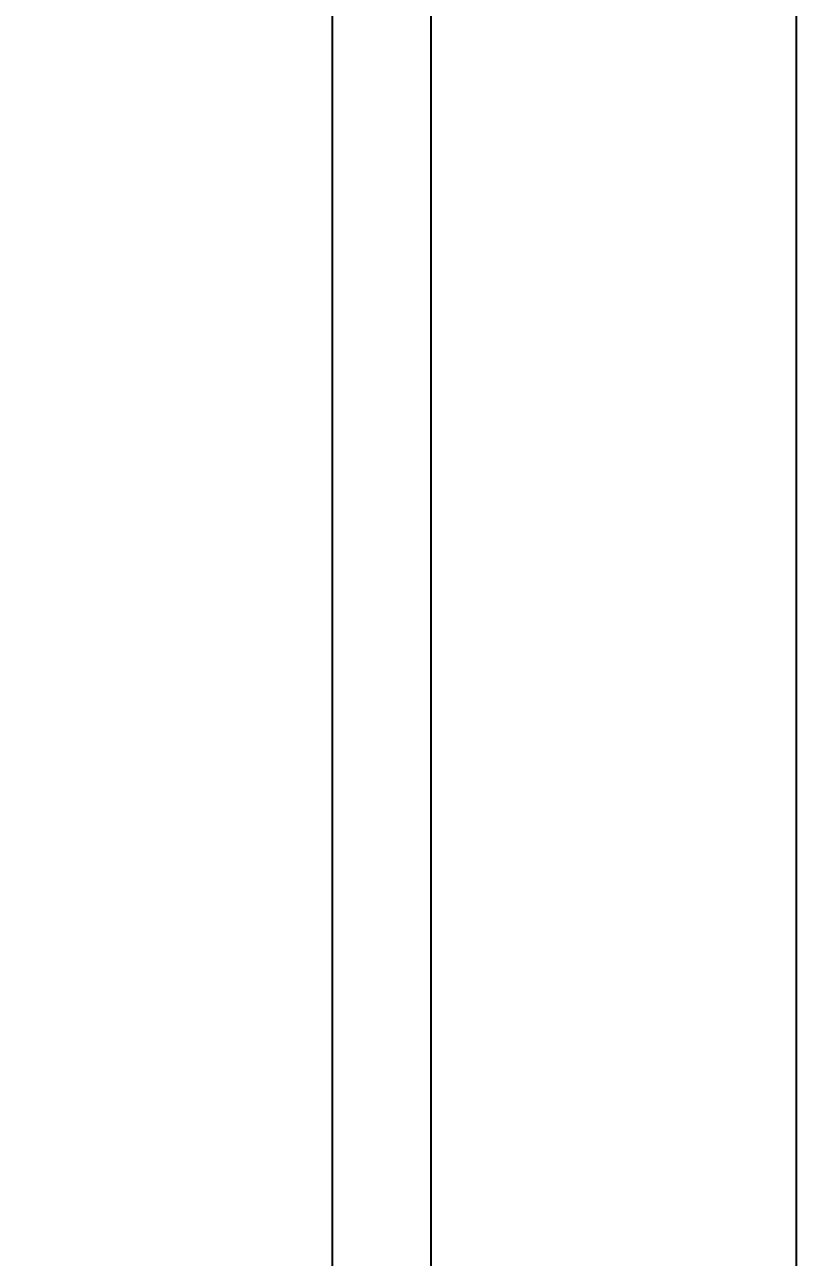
# Model space of a CAD drawing. Header units: millimetres. Extents: x -16130 to 36813, y -8099 to 27484.
# Drawn here: x 16992 to 17515, y 19077 to 19912 of the extents above; entities that cross this region are included whole.
import ezdxf

# ---------------------------------------------------------------- set-up
doc = ezdxf.new("R2010")
doc.units = ezdxf.units.MM
doc.header["$LTSCALE"] = 6
doc.header["$PDMODE"] = 99
doc.header["$PDSIZE"] = 1
doc.layers.add('08_DIM', color=3, linetype='Continuous', lineweight=13)
doc.styles.add('KSS_TXT', font='txt.shx', dxfattribs={"bigfont": 'extfont2.shx'})
doc.dimstyles.new('KSS_DIM', dxfattribs={"dimtxt": 3, "dimasz": 2.5, "dimexe": 1.25, "dimexo": 0.625, "dimtad": 1, "dimdsep": 46, "dimtxsty": 'KSS_TXT', "dimblk": 'OPEN30', "dimcen": 0, "dimazin": 2, "dimtfac": 0.75, "dimtmove": 0, "dimatfit": 3, "dimldrblk": 'OPEN30', "dimfxl": 1, "dimtolj": 1, "dimarcsym": 0})

# ---------------------------------------------------------------- blocks, each defined once
blk = doc.blocks.new('_Open30')
at = {"color": 0, "linetype": 'ByBlock', "lineweight": -2}
for p, q in [((-1, 0.268), (0, 0)), ((0, 0), (-1, -0.268)), ((0, 0), (-1, 0))]:
    blk.add_line(p, q, dxfattribs=at)
blk = doc.blocks.new('*D3091')
at = {"layer": '08_DIM', "color": 0, "lineweight": -2, "transparency": 16777216}
for p, q in [((16867.51, 21298.22), (17273.28, 21298.22)), ((17267.03, 21285.72), (17267.03, 18718.72)), ((17234.56, 18706.22), (17273.28, 18706.22))]:
    blk.add_line(p, q, dxfattribs=at)
at = {"layer": 'Defpoints', "color": 0, "transparency": 16777216}
for p in [(16864.38, 21298.22), (17231.43, 18706.22), (17267.03, 18706.22)]:
    blk.add_point(p, dxfattribs=at)
at = {"layer": '08_DIM', "color": 0, "lineweight": -2, "transparency": 16777216, "xscale": 12.5, "yscale": 12.5, "zscale": 12.5}
for p, rotation in [((17267.03, 21298.22), 90), ((17267.03, 18706.22), 270)]:
    blk.add_blockref('_Open30', p, dxfattribs=dict(at, rotation=rotation))
at = {"layer": '08_DIM', "color": 0, "transparency": 16777216, "insert": (17256.39, 20002.22), "char_height": 15, "attachment_point": 5, "rotation": 90, "style": 'KSS_TXT'}
blk.add_mtext('\\A1;2592', dxfattribs=at)
blk = doc.blocks.new('*D3101')
at = {"layer": '08_DIM', "color": 0, "lineweight": -2, "transparency": 16777216}
for p, q in [((16962.51, 21050.72), (17206.47, 21050.72)), ((17200.22, 21038.22), (17200.22, 18938.22)), ((16962.51, 18925.72), (17206.47, 18925.72))]:
    blk.add_line(p, q, dxfattribs=at)
at = {"layer": 'Defpoints', "color": 0, "transparency": 16777216}
for p in [(16959.38, 21050.72), (16959.38, 18925.72), (17200.22, 18925.72)]:
    blk.add_point(p, dxfattribs=at)
at = {"layer": '08_DIM', "color": 0, "lineweight": -2, "transparency": 16777216, "xscale": 12.5, "yscale": 12.5, "zscale": 12.5}
for p, rotation in [((17200.22, 21050.72), 90), ((17200.22, 18925.72), 270)]:
    blk.add_blockref('_Open30', p, dxfattribs=dict(at, rotation=rotation))
at = {"layer": '08_DIM', "color": 0, "transparency": 16777216, "insert": (17189.58, 19988.22), "char_height": 15, "attachment_point": 5, "rotation": 90, "style": 'KSS_TXT'}
blk.add_mtext('\\A1;2125', dxfattribs=at)

msp = doc.modelspace()

# ---------------------------------------------------------------- linework, layer by layer
at = {"color": 2}
msp.add_lwpolyline([(12331.66141, 17687.5917), (17514.64705, 17687.5917), (17514.64705, 23036.29827), (12331.66141, 23036.29827)], close=True, dxfattribs=at)

# ---------------------------------------------------------------- dimensions: what is measured, and where the dimension line sits
at = {"layer": '08_DIM', "color": 1}
dim = msp.add_linear_dim(base=(17267.02837, 18706.22064), p1=(16864.38467, 21298.22052), p2=(17231.43155, 18706.22064), angle=90, dimstyle='KSS_DIM', override={"dimscale": 5}, dxfattribs=at)
dim.commit()
dim.dimension.update_dxf_attribs({"geometry": '*D3091', "text_midpoint": (17256.39295, 20002.22058)})
at = {"layer": '08_DIM'}
dim = msp.add_linear_dim(base=(17200.21933, 18925.72052), p1=(16959.38329, 21050.72052), p2=(16959.38328, 18925.72052), angle=270, dimstyle='KSS_DIM', override={"dimscale": 5}, dxfattribs=at)
dim.commit()
dim.dimension.update_dxf_attribs({"geometry": '*D3101', "text_midpoint": (17189.58392, 19988.22052)})

doc.saveas('drawing.dxf')
